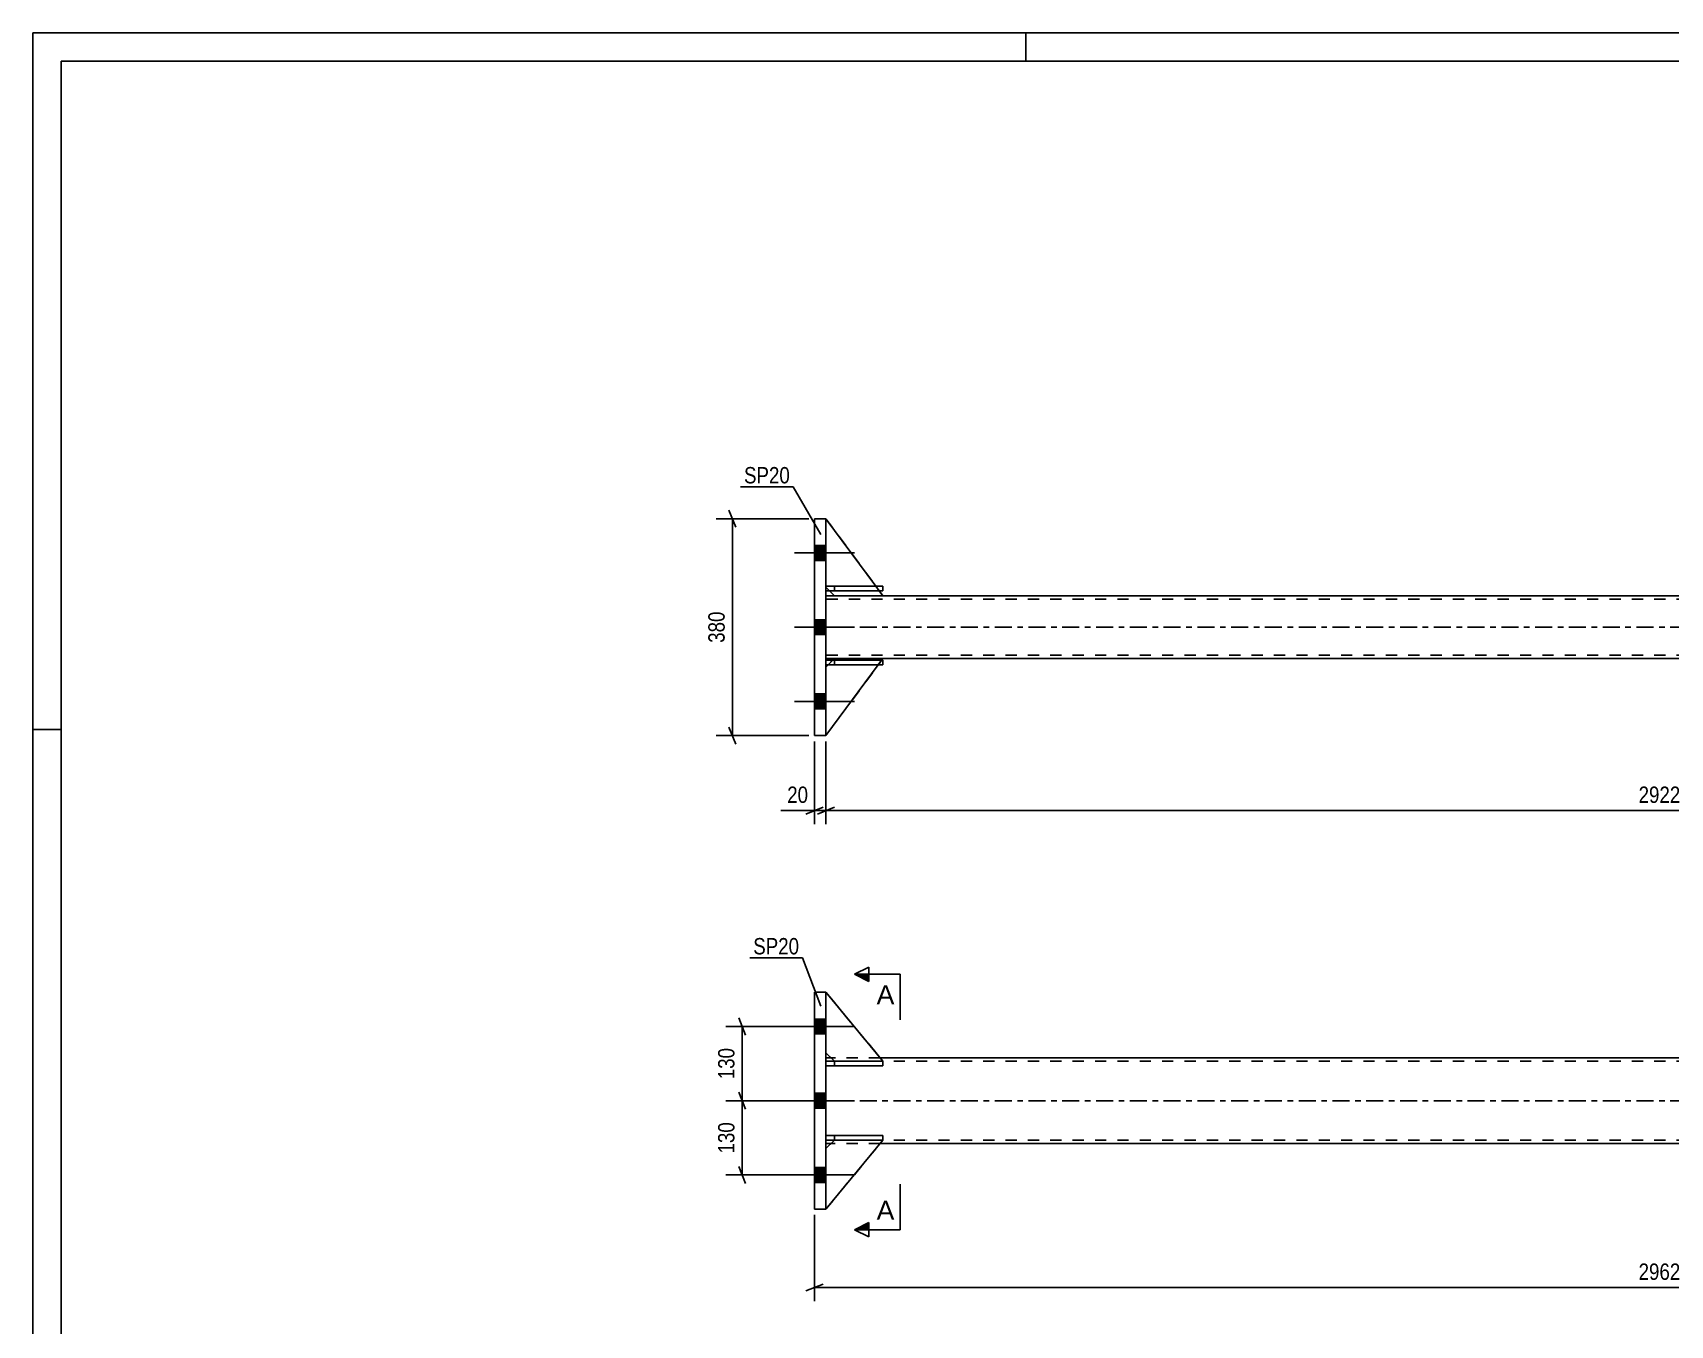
# Model space of a CAD drawing. Header units: millimetres. Extents: x 0 to 594, y 0 to 420.
# Drawn here: x 0 to 287, y 193.6 to 420 of the extents above; entities that cross this region are included whole.
import ezdxf

# ---------------------------------------------------------------- set-up
doc = ezdxf.new("R2010")
doc.units = ezdxf.units.MM
doc.linetypes.add('DXK_LINE_DOT2', pattern=[3.9198, 1.9599, -1.9599])
doc.linetypes.add('DXK_LINE_DOT3', pattern=[5.9187, 2.979, -0.9799, 0.9799, -0.9799])
doc.styles.add('Arial', font='ARIAL.TTF', dxfattribs={"height": 0.2})
doc.styles.add('Arial Narrow', font='ARIALN.TTF', dxfattribs={"height": 0.2})

# ---------------------------------------------------------------- blocks, each defined once
blk = doc.blocks.new('Unknown-580568547-1163')
at = {"color": 5, "linetype": 'Continuous'}
for p, q in [((594, 420), (0, 420)), ((0, 420), (0, 0)), ((174, 415), (174, 420)), ((589, 415), (5, 415)), ((5, 415), (5, 5)), ((5, 298), (0, 298))]:
    blk.add_line(p, q, dxfattribs=at)
blk = doc.blocks.new('Part-580568547-1848 - 1836')
at = {"color": 2, "linetype": 'Continuous'}
for p, q in [((138.99, 239.86), (148.99, 239.86)), ((138.99, 239.86), (138.99, 239.86)), ((138.99, 239.86), (138.99, 239.06)), ((148.99, 239.06), (138.99, 239.06)), ((138.99, 239.06), (138.99, 239.06)), ((148.99, 239.06), (148.99, 239.86))]:
    blk.add_line(p, q, dxfattribs=at)
at = {"color": 7, "linetype": 'DXK_LINE_DOT2'}
for p, q in [((138.99, 239.06), (138.99, 239.86)), ((140.49, 239.86), (138.99, 239.86)), ((140.49, 239.06), (138.99, 239.06)), ((148.99, 239.86), (140.49, 239.86)), ((140.49, 239.86), (140.49, 239.06)), ((140.49, 239.06), (148.99, 239.06))]:
    blk.add_line(p, q, dxfattribs=at)
blk = doc.blocks.new('Part-580568547-1904 - 1836')
at = {"color": 2, "linetype": 'Continuous'}
for p, q in [((148.99, 239.87), (138.99, 251.96)), ((140.49, 239.87), (138.99, 241.37)), ((140.49, 239.87), (140.49, 239.87)), ((140.49, 239.87), (148.99, 239.87)), ((148.99, 239.87), (148.99, 239.87))]:
    blk.add_line(p, q, dxfattribs=at)
at = {"color": 7, "linetype": 'DXK_LINE_DOT2'}
for p, q in [((138.99, 241.37), (138.99, 251.96)), ((138.99, 251.96), (148.99, 239.87)), ((140.49, 239.87), (138.99, 241.37)), ((148.99, 239.87), (140.49, 239.87))]:
    blk.add_line(p, q, dxfattribs=at)
blk = doc.blocks.new('Bolt-580568547-1841 - 1836')
at = {"linetype": 'Continuous'}
for points in [[(136.99, 247.26), (136.99, 244.66), (138.99, 244.66), (138.99, 247.26)], [(136.99, 247.26), (136.99, 244.66), (138.99, 244.66), (138.99, 247.26)], [(136.99, 247.26), (136.99, 244.66), (138.99, 244.66), (138.99, 247.26)], [(136.99, 234.26), (136.99, 231.66), (138.99, 231.66), (138.99, 234.26)], [(136.99, 234.26), (136.99, 231.66), (138.99, 231.66), (138.99, 234.26)], [(136.99, 221.26), (136.99, 218.66), (138.99, 218.66), (138.99, 221.26)], [(136.99, 221.26), (136.99, 218.66), (138.99, 218.66), (138.99, 221.26)], [(136.99, 221.26), (136.99, 218.66), (138.99, 218.66), (138.99, 221.26)]]:
    blk.add_hatch(color=1, dxfattribs=at).paths.add_polyline_path(points)
at = {"color": 1, "linetype": 'Continuous'}
for p, q in [((136.99, 247.26), (138.99, 247.26)), ((136.99, 247.26), (138.99, 247.26)), ((136.99, 247.26), (138.99, 247.26)), ((133.49, 245.96), (143.99, 245.96)), ((133.49, 245.96), (143.99, 245.96)), ((133.49, 245.96), (143.99, 245.96)), ((136.99, 244.66), (138.99, 244.66)), ((136.99, 244.66), (138.99, 244.66)), ((136.99, 244.66), (138.99, 244.66)), ((133.49, 232.96), (143.99, 232.96)), ((133.49, 232.96), (143.99, 232.96)), ((136.99, 234.26), (138.99, 234.26)), ((136.99, 234.26), (138.99, 234.26)), ((136.99, 231.66), (138.99, 231.66)), ((136.99, 231.66), (138.99, 231.66)), ((136.99, 221.26), (138.99, 221.26)), ((136.99, 221.26), (138.99, 221.26)), ((136.99, 221.26), (138.99, 221.26)), ((133.49, 219.96), (143.99, 219.96)), ((133.49, 219.96), (143.99, 219.96)), ((133.49, 219.96), (143.99, 219.96)), ((136.99, 218.66), (138.99, 218.66)), ((136.99, 218.66), (138.99, 218.66)), ((136.99, 218.66), (138.99, 218.66))]:
    blk.add_line(p, q, dxfattribs=at)
blk = doc.blocks.new('Part-580568547-1853 - 1836')
at = {"color": 2, "linetype": 'Continuous'}
for p, q in [((136.99, 251.96), (138.99, 251.96)), ((136.99, 213.96), (136.99, 251.96)), ((138.99, 251.96), (138.99, 213.96)), ((138.99, 213.96), (136.99, 213.96))]:
    blk.add_line(p, q, dxfattribs=at)
blk = doc.blocks.new('Part-580568547-1871 - 1836')
at = {"color": 7, "linetype": 'DXK_LINE_DOT2'}
for p, q in [((138.99, 241.37), (138.99, 251.96)), ((138.99, 251.96), (148.99, 239.87)), ((148.99, 239.87), (138.99, 251.96)), ((140.49, 239.87), (138.99, 241.37)), ((138.99, 241.37), (140.49, 239.87)), ((148.99, 239.87), (140.49, 239.87)), ((140.49, 239.87), (140.49, 239.87)), ((140.49, 239.87), (148.99, 239.87)), ((148.99, 239.87), (148.99, 239.87))]:
    blk.add_line(p, q, dxfattribs=at)
blk = doc.blocks.new('Part-580568547-1874 - 1836')
at = {"color": 2, "linetype": 'Continuous'}
for p, q in [((138.99, 213.96), (148.99, 226.07)), ((138.99, 224.57), (140.48, 226.06)), ((148.16, 226.07), (148.99, 226.07)), ((148.99, 226.07), (148.99, 226.07)), ((138.99, 213.96), (138.99, 213.96)), ((138.99, 213.96), (138.99, 213.96))]:
    blk.add_line(p, q, dxfattribs=at)
at = {"color": 7, "linetype": 'DXK_LINE_DOT2'}
for p, q in [((138.99, 224.57), (140.49, 226.07)), ((138.99, 213.96), (148.99, 226.07)), ((138.99, 213.96), (138.99, 224.57)), ((140.48, 226.06), (140.49, 226.07)), ((140.49, 226.07), (148.16, 226.07)), ((140.49, 226.07), (140.49, 226.07)), ((140.49, 226.07), (148.99, 226.07))]:
    blk.add_line(p, q, dxfattribs=at)
blk = doc.blocks.new('Part-580568547-1877 - 1836')
at = {"color": 7, "linetype": 'DXK_LINE_DOT2'}
for p, q in [((140.49, 226.07), (138.99, 224.57)), ((138.99, 213.96), (148.99, 226.07)), ((138.99, 224.57), (140.49, 226.07)), ((138.99, 213.96), (148.99, 226.07)), ((138.99, 224.57), (138.99, 213.96)), ((148.99, 226.07), (140.49, 226.07)), ((140.49, 226.07), (140.49, 226.07)), ((140.49, 226.07), (148.99, 226.07)), ((148.99, 226.07), (148.99, 226.07))]:
    blk.add_line(p, q, dxfattribs=at)
blk = doc.blocks.new('Part-580568547-1880 - 1836')
at = {"color": 2, "linetype": 'Continuous'}
for p, q in [((138.99, 226.86), (148.99, 226.86)), ((138.99, 226.86), (138.99, 226.86)), ((138.99, 226.86), (138.99, 226.06)), ((148.99, 226.06), (148.99, 226.86)), ((138.99, 226.06), (148.16, 226.06)), ((138.99, 226.06), (138.99, 226.06)), ((148.98, 226.06), (148.99, 226.06))]:
    blk.add_line(p, q, dxfattribs=at)
at = {"color": 7, "linetype": 'DXK_LINE_DOT2'}
for p, q in [((138.99, 226.06), (138.99, 226.86)), ((140.49, 226.86), (138.99, 226.86)), ((148.99, 226.86), (140.49, 226.86)), ((140.49, 226.86), (140.49, 226.06)), ((140.49, 226.06), (138.99, 226.06)), ((140.49, 226.06), (148.98, 226.06)), ((148.16, 226.06), (148.98, 226.06))]:
    blk.add_line(p, q, dxfattribs=at)
blk = doc.blocks.new('Part-580568547-1883 - 1836')
at = {"color": 7, "linetype": 'DXK_LINE_DOT2'}
for p, q in [((138.99, 239.86), (138.99, 239.06)), ((140.49, 239.86), (138.99, 239.86)), ((148.99, 239.86), (138.99, 239.86)), ((138.99, 239.06), (148.99, 239.06)), ((148.99, 239.06), (138.99, 239.06)), ((140.49, 239.06), (140.49, 239.86)), ((140.49, 239.86), (148.99, 239.86)), ((148.99, 239.86), (148.99, 239.06))]:
    blk.add_line(p, q, dxfattribs=at)
blk = doc.blocks.new('Part-580568547-1886 - 1836')
at = {"color": 7, "linetype": 'DXK_LINE_DOT2'}
for p, q in [((138.99, 226.06), (138.99, 226.86)), ((140.49, 226.86), (138.99, 226.86)), ((148.99, 226.86), (138.99, 226.86)), ((140.49, 226.06), (140.49, 226.86)), ((140.49, 226.86), (148.99, 226.86)), ((148.99, 226.06), (148.99, 226.86)), ((138.99, 226.06), (148.99, 226.06)), ((148.99, 226.06), (138.99, 226.06))]:
    blk.add_line(p, q, dxfattribs=at)
blk = doc.blocks.new('Part-580568547-1891 - 1836')
at = {"color": 2, "linetype": 'Continuous'}
for p, q in [((138.99, 240.46), (139.89, 240.46)), ((421.63, 240.46), (148.5, 240.46)), ((138.99, 225.46), (139.88, 225.46)), ((421.64, 225.46), (148.48, 225.46))]:
    blk.add_line(p, q, dxfattribs=at)
at = {"color": 7, "linetype": 'DXK_LINE_DOT2'}
for p, q in [((138.99, 240.46), (138.99, 225.46)), ((431.14, 239.86), (138.99, 239.86)), ((148.5, 240.46), (139.89, 240.46)), ((431.14, 226.06), (138.99, 226.06)), ((148.48, 225.46), (139.88, 225.46))]:
    blk.add_line(p, q, dxfattribs=at)
at = {"color": 7, "linetype": 'DXK_LINE_DOT3'}
blk.add_line((138.99, 232.96), (431.14, 232.96), dxfattribs=at)
blk = doc.blocks.new('Part-580568547-2050 - 2023')
at = {"color": 2, "linetype": 'Continuous'}
for p, q in [((138.99, 334.9), (136.99, 334.9)), ((136.99, 334.9), (136.99, 296.9)), ((138.99, 296.9), (138.99, 334.9)), ((136.99, 296.9), (138.99, 296.9))]:
    blk.add_line(p, q, dxfattribs=at)
blk = doc.blocks.new('Part-580568547-2029 - 2023')
at = {"color": 2, "linetype": 'Continuous'}
for p, q in [((138.99, 323.09), (138.99, 323.09)), ((138.99, 323.09), (148.99, 323.09)), ((138.99, 323.09), (138.99, 322.29)), ((138.99, 322.29), (148.99, 322.29)), ((148.99, 323.09), (148.99, 322.29))]:
    blk.add_line(p, q, dxfattribs=at)
at = {"color": 7, "linetype": 'DXK_LINE_DOT2'}
for p, q in [((140.49, 323.09), (138.99, 323.09)), ((138.99, 323.09), (138.99, 323.09)), ((138.99, 322.29), (140.49, 322.29)), ((138.99, 322.29), (138.99, 322.29)), ((148.99, 323.09), (140.49, 323.09)), ((140.49, 323.09), (140.49, 322.29)), ((140.49, 322.29), (148.99, 322.29))]:
    blk.add_line(p, q, dxfattribs=at)
blk = doc.blocks.new('Part-580568547-2030 - 2023')
at = {"color": 7, "linetype": 'DXK_LINE_DOT2'}
for p, q in [((138.99, 309.29), (138.99, 310.09)), ((138.99, 310.09), (140.49, 310.09)), ((138.99, 310.09), (148.99, 310.09)), ((140.49, 309.29), (140.49, 310.09)), ((140.49, 310.09), (148.99, 310.09)), ((148.99, 309.29), (148.99, 310.09)), ((140.49, 309.29), (138.99, 309.29)), ((138.99, 309.29), (138.99, 309.29)), ((138.99, 309.29), (148.99, 309.29)), ((148.99, 309.29), (140.49, 309.29))]:
    blk.add_line(p, q, dxfattribs=at)
blk = doc.blocks.new('Part-580568547-2031 - 2023')
at = {"color": 7, "linetype": 'DXK_LINE_DOT2'}
for p, q in [((138.99, 322.29), (138.99, 323.09)), ((138.99, 323.09), (140.49, 323.09)), ((138.99, 323.09), (148.99, 323.09)), ((140.49, 322.29), (138.99, 322.29)), ((138.99, 322.29), (138.99, 322.29)), ((138.99, 322.29), (148.99, 322.29)), ((140.49, 322.29), (140.49, 323.09)), ((140.49, 323.09), (148.99, 323.09)), ((148.99, 322.29), (140.49, 322.29)), ((148.99, 322.29), (148.99, 323.09))]:
    blk.add_line(p, q, dxfattribs=at)
blk = doc.blocks.new('Part-580568547-2032 - 2023')
at = {"color": 7, "linetype": 'DXK_LINE_DOT2'}
for p, q in [((138.99, 296.9), (148.99, 310.4)), ((140.49, 310.4), (138.99, 308.9)), ((140.49, 310.4), (138.99, 308.9)), ((148.99, 310.4), (140.49, 310.4)), ((140.49, 310.4), (140.49, 310.4)), ((148.99, 310.4), (140.49, 310.4)), ((138.99, 308.9), (138.99, 308.9)), ((138.99, 308.9), (138.99, 296.9))]:
    blk.add_line(p, q, dxfattribs=at)
blk = doc.blocks.new('Part-580568547-2033 - 2023')
at = {"color": 2, "linetype": 'Continuous'}
for p, q in [((138.99, 334.9), (147.74, 323.09)), ((139.6, 322.29), (140.49, 321.4)), ((140.49, 321.4), (148.99, 321.4)), ((148.33, 322.29), (148.99, 321.4))]:
    blk.add_line(p, q, dxfattribs=at)
at = {"color": 7, "linetype": 'DXK_LINE_DOT2'}
for p, q in [((138.99, 334.9), (138.99, 334.9)), ((138.99, 322.9), (138.99, 334.9)), ((138.99, 334.9), (138.99, 334.9)), ((139.6, 322.29), (138.99, 322.9)), ((147.74, 323.09), (148.33, 322.29))]:
    blk.add_line(p, q, dxfattribs=at)
blk = doc.blocks.new('Part-580568547-2034 - 2023')
at = {"color": 7, "linetype": 'DXK_LINE_DOT2'}
for p, q in [((138.99, 334.9), (148.99, 321.4)), ((138.99, 322.9), (138.99, 334.9)), ((140.49, 321.4), (138.99, 322.9)), ((148.99, 321.4), (140.49, 321.4))]:
    blk.add_line(p, q, dxfattribs=at)
blk = doc.blocks.new('Part-580568547-2039 - 2023')
at = {"color": 2, "linetype": 'Continuous'}
for p, q in [((138.99, 321.4), (140.49, 321.4)), ((421.14, 321.4), (148.99, 321.4)), ((138.99, 310.4), (140.49, 310.4)), ((421.14, 310.4), (148.99, 310.4))]:
    blk.add_line(p, q, dxfattribs=at)
at = {"color": 7, "linetype": 'DXK_LINE_DOT2'}
for p, q in [((138.99, 321.4), (138.99, 310.4)), ((148.99, 321.4), (140.49, 321.4)), ((431.14, 320.8), (138.99, 320.8)), ((431.14, 311), (138.99, 311)), ((148.99, 310.4), (140.49, 310.4))]:
    blk.add_line(p, q, dxfattribs=at)
at = {"color": 7, "linetype": 'DXK_LINE_DOT3'}
blk.add_line((138.99, 315.9), (431.14, 315.9), dxfattribs=at)
blk = doc.blocks.new('Part-580568547-2051 - 2023')
at = {"color": 7, "linetype": 'DXK_LINE_DOT2'}
for p, q in [((140.49, 310.4), (138.99, 308.9)), ((139.37, 309.29), (140.17, 310.09)), ((140.49, 310.4), (148.99, 310.4)), ((148.16, 309.29), (148.75, 310.09)), ((138.99, 308.9), (138.99, 308.9)), ((138.99, 296.9), (138.99, 308.9)), ((138.99, 296.9), (138.99, 296.9)), ((138.99, 296.9), (138.99, 296.9))]:
    blk.add_line(p, q, dxfattribs=at)
at = {"color": 2, "linetype": 'Continuous'}
for p, q in [((140.17, 310.09), (140.49, 310.4)), ((140.49, 310.4), (148.99, 310.4)), ((140.49, 310.4), (140.49, 310.4)), ((148.99, 310.4), (148.75, 310.09)), ((138.99, 296.9), (148.16, 309.29)), ((138.99, 308.9), (139.37, 309.29))]:
    blk.add_line(p, q, dxfattribs=at)
blk = doc.blocks.new('Bolt-580568547-2054 - 2023')
at = {"linetype": 'Continuous'}
for points in [[(138.99, 327.6), (138.99, 330.2), (136.99, 330.2), (136.99, 327.6)], [(138.99, 327.6), (138.99, 330.2), (136.99, 330.2), (136.99, 327.6)], [(138.99, 327.6), (138.99, 330.2), (136.99, 330.2), (136.99, 327.6)], [(138.99, 314.6), (138.99, 317.2), (136.99, 317.2), (136.99, 314.6)], [(138.99, 314.6), (138.99, 317.2), (136.99, 317.2), (136.99, 314.6)], [(138.99, 301.6), (138.99, 304.2), (136.99, 304.2), (136.99, 301.6)], [(138.99, 301.6), (138.99, 304.2), (136.99, 304.2), (136.99, 301.6)], [(138.99, 301.6), (138.99, 304.2), (136.99, 304.2), (136.99, 301.6)]]:
    blk.add_hatch(color=1, dxfattribs=at).paths.add_polyline_path(points)
at = {"color": 1, "linetype": 'Continuous'}
for p, q in [((136.99, 330.2), (138.99, 330.2)), ((136.99, 330.2), (138.99, 330.2)), ((136.99, 330.2), (138.99, 330.2)), ((133.49, 328.9), (143.99, 328.9)), ((133.49, 328.9), (143.99, 328.9)), ((133.49, 328.9), (143.99, 328.9)), ((136.99, 327.6), (138.99, 327.6)), ((136.99, 327.6), (138.99, 327.6)), ((136.99, 327.6), (138.99, 327.6)), ((133.49, 315.9), (143.99, 315.9)), ((133.49, 315.9), (143.99, 315.9)), ((136.99, 317.2), (138.99, 317.2)), ((136.99, 317.2), (138.99, 317.2)), ((136.99, 314.6), (138.99, 314.6)), ((136.99, 314.6), (138.99, 314.6)), ((136.99, 304.2), (138.99, 304.2)), ((136.99, 304.2), (138.99, 304.2)), ((136.99, 304.2), (138.99, 304.2)), ((133.49, 302.9), (143.99, 302.9)), ((133.49, 302.9), (143.99, 302.9)), ((133.49, 302.9), (143.99, 302.9)), ((136.99, 301.6), (138.99, 301.6)), ((136.99, 301.6), (138.99, 301.6)), ((136.99, 301.6), (138.99, 301.6))]:
    blk.add_line(p, q, dxfattribs=at)
blk = doc.blocks.new('Part-580568547-2063 - 2023')
at = {"color": 2, "linetype": 'Continuous'}
for p, q in [((138.99, 310.09), (138.99, 310.09)), ((138.99, 310.09), (148.99, 310.09)), ((138.99, 309.29), (138.99, 310.09)), ((148.99, 310.09), (148.99, 309.29)), ((138.99, 309.29), (148.99, 309.29))]:
    blk.add_line(p, q, dxfattribs=at)
at = {"color": 7, "linetype": 'DXK_LINE_DOT2'}
for p, q in [((140.49, 310.09), (138.99, 310.09)), ((138.99, 310.09), (138.99, 310.09)), ((148.99, 310.09), (140.49, 310.09)), ((140.49, 310.09), (140.49, 309.29)), ((138.99, 309.29), (138.99, 309.29)), ((138.99, 309.29), (140.49, 309.29)), ((138.99, 309.29), (138.99, 309.29)), ((140.49, 309.29), (148.99, 309.29))]:
    blk.add_line(p, q, dxfattribs=at)
blk = doc.blocks.new('StraightDimension-580568547-1967 - 1836')
at = {"color": 7, "linetype": 'Continuous'}
for p, q in [((136.99, 212.96), (136.99, 197.84)), ((138.49, 200.84), (135.49, 199.64)), ((136.99, 200.24), (433.14, 200.24))]:
    blk.add_line(p, q, dxfattribs=at)
at = {"color": 0}
blk.add_wipeout([(289.32, 200.99), (289.32, 205.19), (280.81, 205.19), (280.81, 200.99)], dxfattribs=at)
at = {"color": 3, "style": 'Arial Narrow'}
blk.add_text('2962', height=2.863, dxfattribs=at).set_placement((281.41, 201.59))
blk = doc.blocks.new('StraightDimension-580568547-1940 - 1836')
at = {"color": 7, "linetype": 'Continuous'}
for p, q in [((135.99, 232.96), (121.46, 232.96)), ((124.91, 231.46), (123.71, 234.46)), ((124.31, 219.96), (124.31, 232.96)), ((123.71, 221.46), (124.91, 218.46)), ((135.99, 219.96), (121.46, 219.96))]:
    blk.add_line(p, q, dxfattribs=at)
at = {"color": 0}
blk.add_wipeout([(123.56, 229.8), (119.36, 229.8), (119.36, 223.12), (123.56, 223.12)], dxfattribs=at)
at = {"color": 3, "style": 'Arial Narrow'}
blk.add_text('130', height=2.863, rotation=90.0002, dxfattribs=at).set_placement((122.96, 223.72))
blk = doc.blocks.new('StraightDimension-580568547-1953 - 1836')
at = {"color": 7, "linetype": 'Continuous'}
for p, q in [((124.91, 244.46), (123.71, 247.46)), ((135.99, 245.96), (121.46, 245.96)), ((124.31, 232.96), (124.31, 245.96)), ((135.99, 232.96), (121.46, 232.96)), ((123.71, 234.46), (124.91, 231.46))]:
    blk.add_line(p, q, dxfattribs=at)
at = {"color": 0}
blk.add_wipeout([(123.56, 242.8), (119.36, 242.8), (119.36, 236.12), (123.56, 236.12)], dxfattribs=at)
at = {"color": 3, "style": 'Arial Narrow'}
blk.add_text('130', height=2.863, rotation=90.0002, dxfattribs=at).set_placement((122.96, 236.72))
blk = doc.blocks.new('StraightDimension-580568547-2066 - 2023')
at = {"color": 7, "linetype": 'Continuous'}
for p, q in [((123.2, 333.4), (122, 336.4)), ((135.99, 334.9), (119.75, 334.9)), ((122.6, 296.9), (122.6, 334.9)), ((135.99, 296.9), (119.75, 296.9)), ((122, 298.4), (123.2, 295.4))]:
    blk.add_line(p, q, dxfattribs=at)
at = {"color": 0}
blk.add_wipeout([(121.85, 319.25), (117.65, 319.25), (117.65, 312.56), (121.85, 312.56)], dxfattribs=at)
at = {"color": 3, "style": 'Arial Narrow'}
blk.add_text('380', height=2.863, rotation=90.0002, dxfattribs=at).set_placement((121.25, 313.16))
blk = doc.blocks.new('StraightDimension-580568547-2077 - 2023')
at = {"color": 7, "linetype": 'Continuous'}
for p, q in [((136.99, 295.9), (136.99, 281.37)), ((138.99, 295.9), (138.99, 281.37)), ((135.49, 283.17), (138.49, 284.37)), ((140.49, 284.37), (137.49, 283.17)), ((136.99, 283.77), (138.99, 283.77))]:
    blk.add_line(p, q, dxfattribs=at)
at = {"color": 0}
blk.add_wipeout([(136.46, 284.52), (136.46, 288.72), (131.61, 288.72), (131.61, 284.52)], dxfattribs=at)
at = {"color": 7, "linetype": 'Continuous'}
blk.add_line((136.99, 283.77), (131.08, 283.77), dxfattribs=at)
blk.add_line((136.99, 283.77), (131.08, 283.77), dxfattribs=at)
at = {"color": 3, "style": 'Arial Narrow'}
blk.add_text('20', height=2.863, dxfattribs=at).set_placement((132.21, 285.12))
blk = doc.blocks.new('StraightDimension-580568547-2093 - 2023')
at = {"color": 7, "linetype": 'Continuous'}
for p, q in [((138.99, 295.9), (138.99, 281.37)), ((140.49, 284.37), (137.49, 283.17)), ((138.99, 283.77), (431.14, 283.77))]:
    blk.add_line(p, q, dxfattribs=at)
at = {"color": 0}
blk.add_wipeout([(289.32, 284.52), (289.32, 288.72), (280.81, 288.72), (280.81, 284.52)], dxfattribs=at)
at = {"color": 3, "style": 'Arial Narrow'}
blk.add_text('2922', height=2.863, dxfattribs=at).set_placement((281.41, 285.12))
blk = doc.blocks.new('Mark-580568547-1849 - 1836')
at = {"color": 0}
blk.add_wipeout([(134.3, 258.59), (134.3, 261.59), (126.26, 261.59), (126.26, 258.59)], dxfattribs=at)
blk.add_wipeout([(134.3, 258.59), (134.3, 261.59), (126.26, 261.59), (126.26, 258.59)], dxfattribs=at)
at = {"color": 30, "linetype": 'Continuous'}
for p in [(125.66, 257.99), (138.12, 249.51)]:
    blk.add_line(p, (134.9, 257.99), dxfattribs=at)
at = {"color": 3, "style": 'Arial Narrow'}
blk.add_text('SP20', height=2.863, dxfattribs=at).set_placement((126.26, 258.59))
blk = doc.blocks.new('SectionMark-580568547-1998 - 1836')
at = {"color": 6, "linetype": 'Continuous'}
for p, q in [((143.99, 255.1), (146.49, 256.35)), ((151.99, 255.1), (143.99, 255.1)), ((151.99, 210.36), (143.99, 210.36)), ((146.49, 209.11), (143.99, 210.36))]:
    blk.add_line(p, q, dxfattribs=at)
at = {"color": 0, "linetype": 'Continuous'}
for points in [[(150.99, 249.85), (150.99, 253.35), (147.88, 253.35), (147.88, 249.85)], [(150.99, 212.11), (150.99, 215.61), (147.88, 215.61), (147.88, 212.11)]]:
    blk.add_wipeout(points, dxfattribs=at)
at = {"linetype": 'Continuous'}
for points in [[(146.49, 255.1), (146.49, 253.85), (143.99, 255.1)], [(146.49, 211.61), (146.49, 210.36), (143.99, 210.36)]]:
    blk.add_hatch(color=6, dxfattribs=at).paths.add_polyline_path(points)
at = {"color": 6, "linetype": 'Continuous'}
for p, q in [((146.49, 253.85), (146.49, 256.35)), ((143.99, 255.1), (146.49, 253.85)), ((151.99, 255.1), (151.99, 247.1)), ((151.99, 210.36), (151.99, 218.36)), ((143.99, 210.36), (146.49, 211.61)), ((146.49, 211.61), (146.49, 209.11))]:
    blk.add_line(p, q, dxfattribs=at)
at = {"color": 3, "linetype": 'Continuous', "style": 'Arial'}
for p in [(147.88, 249.85), (147.88, 212.11)]:
    blk.add_text('A', height=3.34, dxfattribs=at).set_placement(p)
blk = doc.blocks.new('Mark-580568547-2046 - 2023')
at = {"color": 0}
blk.add_wipeout([(132.68, 341.08), (132.68, 344.08), (124.64, 344.08), (124.64, 341.08)], dxfattribs=at)
blk.add_wipeout([(132.68, 341.08), (132.68, 344.08), (124.64, 344.08), (124.64, 341.08)], dxfattribs=at)
at = {"color": 30, "linetype": 'Continuous'}
for p in [(124.04, 340.48), (138.12, 332.12)]:
    blk.add_line(p, (133.28, 340.48), dxfattribs=at)
at = {"color": 3, "style": 'Arial Narrow'}
blk.add_text('SP20', height=2.863, dxfattribs=at).set_placement((124.64, 341.08))

msp = doc.modelspace()

# ---------------------------------------------------------------- block references
for name in ['Unknown-580568547-1163', 'Part-580568547-2050 - 2023', 'Part-580568547-2033 - 2023', 'Part-580568547-2034 - 2023', 'Bolt-580568547-2054 - 2023', 'Part-580568547-2029 - 2023', 'Part-580568547-2031 - 2023', 'Part-580568547-2039 - 2023', 'Part-580568547-2032 - 2023', 'Part-580568547-2051 - 2023', 'Part-580568547-2030 - 2023', 'Part-580568547-2063 - 2023', 'Part-580568547-1853 - 1836', 'Part-580568547-1904 - 1836', 'Part-580568547-1871 - 1836', 'Bolt-580568547-1841 - 1836', 'Part-580568547-1891 - 1836', 'Part-580568547-1848 - 1836', 'Part-580568547-1883 - 1836', 'Part-580568547-1880 - 1836', 'Part-580568547-1886 - 1836', 'Part-580568547-1874 - 1836', 'Part-580568547-1877 - 1836']:
    msp.add_blockref(name, (0, 0))

# ---------------------------------------------------------------- next in the draw order: block references
for name in ['StraightDimension-580568547-2066 - 2023', 'Mark-580568547-1849 - 1836', 'StraightDimension-580568547-1940 - 1836', 'StraightDimension-580568547-1967 - 1836']:
    msp.add_blockref(name, (0, 0))

# ---------------------------------------------------------------- next in the draw order: block references
for name in ['Mark-580568547-2046 - 2023', 'StraightDimension-580568547-2077 - 2023', 'SectionMark-580568547-1998 - 1836', 'StraightDimension-580568547-1953 - 1836']:
    msp.add_blockref(name, (0, 0))

# ---------------------------------------------------------------- next in the draw order: block references
msp.add_blockref('StraightDimension-580568547-2093 - 2023', (0, 0))

doc.saveas('drawing.dxf')
